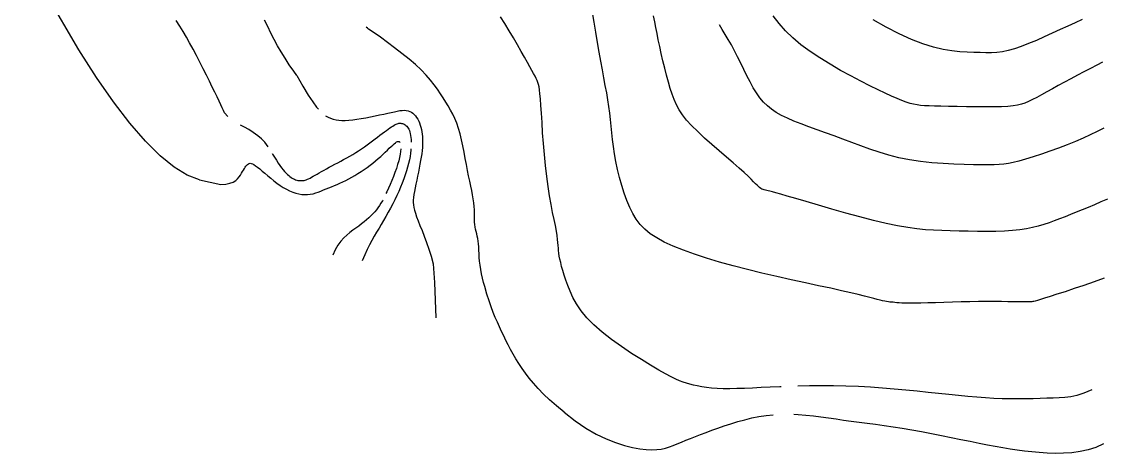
# Model space of a CAD drawing. Header units: millimetres. Extents: x 2235526 to 2245569, y 371981 to 382303.
# Drawn here: x 2242931.9 to 2243146.8, y 377683.2 to 377768.9 of the extents above; entities that cross this region are included whole.
import ezdxf

# ---------------------------------------------------------------- set-up
doc = ezdxf.new("R2010")
doc.units = ezdxf.units.MM
doc.linetypes.add('CONTI', pattern=[0])
for name, color, linetype, transparency in [('145', 10, 'CONTI', 0.7), ('147', 10, 'CONTI', 0.7), ('149', 10, 'CONTI', 0.7), ('151', 10, 'CONTI', 0.7), ('153', 10, 'CONTI', 0.7), ('155', 10, 'CONTI', 0.7), ('157', 10, 'CONTI', 0.7), ('159', 10, 'CONTI', 0.7), ('161', 10, 'CONTI', 0.7), ('163', 10, 'CONTI', 0.7)]:
    doc.layers.add(name, color=color, linetype=linetype, transparency=transparency)

msp = doc.modelspace()

# ---------------------------------------------------------------- linework, layer by layer
at = {"layer": '145', "elevation": 145}
msp.add_lwpolyline([(2242943.23, 377763.37), (2242936.81, 377774.41), (2242936.19, 377775.37), (2242935.51, 377776.43), (2242934.8, 377777.54), (2242934.09, 377778.62), (2242933.44, 377779.64), (2242932.86, 377780.54), (2242932.47, 377781.16), (2242932.14, 377781.68), (2242931.87, 377782.1)], dxfattribs=at)
at = {"layer": '145'}
for points in [[(2242967.24, 377737.49), (2242964.81, 377738.45), (2242962.2, 377740.05), (2242959.42, 377742.31), (2242956.47, 377745.23), (2242953.37, 377748.79), (2242950.13, 377753), (2242946.74, 377757.86), (2242943.23, 377763.37)], [(2242967.24, 377737.49), (2242971.47, 377736.61), (2242972.47, 377736.66), (2242973.28, 377736.82), (2242973.92, 377737.06), (2242974.43, 377737.36), (2242974.82, 377737.71), (2242975.13, 377738.08), (2242975.39, 377738.45), (2242975.61, 377738.81), (2242975.82, 377739.15), (2242976, 377739.46), (2242976.17, 377739.75), (2242976.33, 377740.01), (2242976.48, 377740.24), (2242976.64, 377740.44), (2242976.79, 377740.59), (2242976.95, 377740.71), (2242977.12, 377740.78), (2242977.32, 377740.8), (2242977.53, 377740.77), (2242977.78, 377740.68), (2242978.07, 377740.53), (2242978.4, 377740.32), (2242978.78, 377740.04), (2242979.22, 377739.68), (2242979.71, 377739.27), (2242980.24, 377738.82), (2242980.8, 377738.34), (2242981.39, 377737.84), (2242982, 377737.34), (2242982.63, 377736.86), (2242983.26, 377736.41), (2242983.9, 377736), (2242984.53, 377735.64), (2242985.16, 377735.33), (2242985.78, 377735.07), (2242986.39, 377734.86), (2242986.99, 377734.71), (2242987.58, 377734.61), (2242988.16, 377734.57), (2242988.72, 377734.59), (2242989.27, 377734.65), (2242989.81, 377734.76), (2242990.34, 377734.91), (2242990.86, 377735.09), (2242991.38, 377735.29), (2242991.91, 377735.5), (2242992.43, 377735.71), (2242992.97, 377735.93), (2242993.51, 377736.15), (2242994.05, 377736.37), (2242994.61, 377736.6), (2242995.17, 377736.85), (2242995.74, 377737.11), (2242996.33, 377737.39), (2242996.92, 377737.69), (2242997.52, 377738.02), (2242998.14, 377738.38), (2242998.75, 377738.75), (2242999.36, 377739.15), (2242999.97, 377739.56), (2243000.57, 377739.98), (2243001.15, 377740.41), (2243001.71, 377740.85), (2243002.26, 377741.3), (2243002.77, 377741.74), (2243003.27, 377742.18), (2243003.73, 377742.61), (2243004.18, 377743.03), (2243004.59, 377743.42), (2243004.97, 377743.78), (2243005.33, 377744.12), (2243005.65, 377744.42), (2243005.94, 377744.67), (2243006.2, 377744.88), (2243006.43, 377745.04), (2243006.64, 377745.13), (2243006.81, 377745.16), (2243006.96, 377745.11), (2243007.08, 377744.98), (2243007.12, 377744.9)], [(2243007.27, 377743.65), (2243007.23, 377743.17), (2243007.15, 377742.6), (2243007.02, 377741.96), (2243006.85, 377741.28), (2243006.64, 377740.54), (2243006.38, 377739.77), (2243006.09, 377738.97), (2243005.78, 377738.16), (2243005.45, 377737.36), (2243005.12, 377736.58), (2243004.79, 377735.84), (2243004.47, 377735.14), (2243004.32, 377734.82)], [(2243003.67, 377733.5), (2243003.6, 377733.37), (2243003.32, 377732.88), (2243003.03, 377732.41), (2243002.73, 377731.97), (2243002.42, 377731.55), (2243002.08, 377731.15), (2243001.71, 377730.74), (2243001.31, 377730.34), (2243000.88, 377729.94), (2243000.43, 377729.55), (2242999.95, 377729.15), (2242999.44, 377728.74), (2242998.9, 377728.33), (2242998.33, 377727.92), (2242997.74, 377727.5), (2242997.14, 377727.04), (2242996.53, 377726.54), (2242995.92, 377725.97), (2242995.32, 377725.3), (2242994.75, 377724.52), (2242994.22, 377723.61), (2242993.73, 377722.54)]]:
    msp.add_lwpolyline(points, dxfattribs=at)
at = {"layer": '147', "elevation": 147}
for points in [[(2242972.87, 377750.13), (2242972.24, 377750.8), (2242972.03, 377751.26), (2242971.77, 377751.8), (2242971.47, 377752.43), (2242971.13, 377753.16), (2242970.73, 377753.98), (2242970.29, 377754.91), (2242969.78, 377755.95), (2242969.22, 377757.09), (2242968.61, 377758.32), (2242967.97, 377759.6), (2242967.31, 377760.91), (2242966.63, 377762.22), (2242965.95, 377763.5), (2242965.28, 377764.72), (2242964.63, 377765.87), (2242963.98, 377766.96), (2242963.32, 377768.05), (2242962.62, 377769.18)], [(2242980.92, 377744.07), (2242980.22, 377744.99), (2242979.54, 377745.65), (2242978.85, 377746.25), (2242977.93, 377746.94), (2242977.04, 377747.51), (2242976.18, 377747.98), (2242975.38, 377748.37)]]:
    msp.add_lwpolyline(points, dxfattribs=at)
at = {"layer": '147'}
for points in [[(2242981.68, 377742.73), (2242981.74, 377742.63), (2242982.14, 377741.99), (2242982.52, 377741.4), (2242982.88, 377740.85), (2242983.23, 377740.36), (2242983.56, 377739.92), (2242983.88, 377739.52), (2242984.17, 377739.17), (2242984.45, 377738.86), (2242984.72, 377738.59), (2242984.97, 377738.36), (2242985.22, 377738.16), (2242985.45, 377737.99), (2242985.68, 377737.85), (2242985.91, 377737.72), (2242986.13, 377737.62), (2242986.35, 377737.53), (2242986.57, 377737.47), (2242986.78, 377737.41), (2242987, 377737.38), (2242987.21, 377737.36), (2242987.41, 377737.35), (2242987.62, 377737.36), (2242987.82, 377737.38), (2242988.02, 377737.41), (2242988.23, 377737.47), (2242988.45, 377737.54), (2242988.69, 377737.63), (2242988.94, 377737.74), (2242989.22, 377737.87), (2242989.52, 377738.03), (2242989.86, 377738.22), (2242990.23, 377738.43), (2242990.63, 377738.66), (2242991.06, 377738.91), (2242991.52, 377739.17), (2242992, 377739.44), (2242992.5, 377739.73), (2242993.03, 377740.01), (2242993.57, 377740.31), (2242994.14, 377740.6), (2242994.72, 377740.9), (2242995.31, 377741.21), (2242995.9, 377741.53), (2242996.51, 377741.86), (2242997.11, 377742.2), (2242997.7, 377742.55), (2242998.3, 377742.92), (2242998.88, 377743.3), (2242999.45, 377743.69), (2243000.02, 377744.09), (2243000.57, 377744.48), (2243001.11, 377744.88), (2243001.64, 377745.27), (2243002.15, 377745.65), (2243002.64, 377746.01), (2243003.11, 377746.37), (2243003.56, 377746.7), (2243003.99, 377747.02), (2243004.39, 377747.31), (2243004.77, 377747.58), (2243005.11, 377747.82), (2243005.42, 377748.03), (2243005.7, 377748.21), (2243005.94, 377748.37), (2243006.17, 377748.49), (2243006.37, 377748.59), (2243006.55, 377748.66), (2243006.73, 377748.71), (2243006.9, 377748.75), (2243007.07, 377748.76), (2243007.25, 377748.76), (2243007.42, 377748.74), (2243007.6, 377748.7), (2243007.78, 377748.64), (2243007.96, 377748.56), (2243008.13, 377748.46), (2243008.29, 377748.33), (2243008.45, 377748.18), (2243008.6, 377748.01), (2243008.73, 377747.8), (2243008.86, 377747.57), (2243008.97, 377747.31), (2243009.07, 377747.01), (2243009.15, 377746.69), (2243009.22, 377746.33), (2243009.28, 377745.93), (2243009.32, 377745.5), (2243009.34, 377745.03), (2243009.34, 377744.97)], [(2243009.29, 377743.65), (2243009.27, 377743.42), (2243009.2, 377742.81), (2243009.1, 377742.17), (2243008.97, 377741.49), (2243008.81, 377740.79), (2243008.62, 377740.05), (2243008.39, 377739.29), (2243008.14, 377738.5), (2243007.86, 377737.7), (2243007.55, 377736.88), (2243007.22, 377736.06), (2243006.86, 377735.22), (2243006.48, 377734.39), (2243006.08, 377733.55), (2243005.65, 377732.72), (2243005.22, 377731.89), (2243004.77, 377731.06), (2243004.32, 377730.25), (2243003.85, 377729.45), (2243003.39, 377728.66), (2243002.93, 377727.89), (2243002.46, 377727.12), (2243001.99, 377726.32), (2243001.52, 377725.49), (2243001.05, 377724.6), (2243000.57, 377723.64), (2243000.08, 377722.59), (2242999.58, 377721.42)]]:
    msp.add_lwpolyline(points, dxfattribs=at)
at = {"layer": '149', "elevation": 149}
for points in [[(2242986.58, 377758.27), (2242985.98, 377759.09), (2242985.09, 377760.39), (2242984.26, 377761.67), (2242983.49, 377762.92), (2242982.77, 377764.17), (2242982.1, 377765.42), (2242981.44, 377766.68), (2242980.81, 377767.95), (2242980.17, 377769.25)], [(2243013.73, 377720.85), (2243013.94, 377717.11), (2243014.21, 377710.12)]]:
    msp.add_lwpolyline(points, dxfattribs=at)
at = {"layer": '149'}
for points in [[(2242986.58, 377758.27), (2242987.81, 377756.11), (2242988.87, 377754.37), (2242989.76, 377753.01), (2242990.52, 377751.98), (2242990.89, 377751.55)], [(2242992.32, 377750.23), (2242992.8, 377749.96), (2242993.31, 377749.74), (2242993.84, 377749.56), (2242994.39, 377749.44), (2242994.96, 377749.36), (2242995.57, 377749.32), (2242996.23, 377749.33), (2242996.94, 377749.37), (2242997.7, 377749.45), (2242998.53, 377749.56), (2242999.41, 377749.7), (2243000.31, 377749.86), (2243001.23, 377750.03), (2243002.14, 377750.21), (2243003.03, 377750.4), (2243003.87, 377750.58), (2243004.66, 377750.76), (2243005.36, 377750.91), (2243006, 377751.05), (2243006.57, 377751.17), (2243007.08, 377751.26), (2243007.55, 377751.31), (2243007.97, 377751.33), (2243008.35, 377751.31), (2243008.71, 377751.24), (2243009.05, 377751.12), (2243009.36, 377750.96), (2243009.66, 377750.75), (2243009.93, 377750.5), (2243010.18, 377750.22), (2243010.41, 377749.91), (2243010.63, 377749.57), (2243010.82, 377749.2), (2243010.99, 377748.82), (2243011.14, 377748.41), (2243011.27, 377747.99), (2243011.38, 377747.54), (2243011.46, 377747.08), (2243011.53, 377746.6), (2243011.58, 377746.1), (2243011.6, 377745.58), (2243011.61, 377745.05), (2243011.59, 377744.49), (2243011.56, 377743.92), (2243011.5, 377743.32), (2243011.42, 377742.69), (2243011.33, 377742.03), (2243011.21, 377741.33), (2243011.08, 377740.6), (2243010.93, 377739.84), (2243010.77, 377739.05), (2243010.6, 377738.24), (2243010.43, 377737.44), (2243010.26, 377736.66), (2243010.11, 377735.92), (2243009.98, 377735.22), (2243009.87, 377734.58), (2243009.79, 377734.01), (2243009.74, 377733.49), (2243009.73, 377733), (2243009.77, 377732.52), (2243009.85, 377732.02), (2243009.98, 377731.47), (2243010.17, 377730.86), (2243010.41, 377730.16), (2243010.72, 377729.36), (2243011.08, 377728.44), (2243011.48, 377727.42), (2243011.91, 377726.3), (2243012.36, 377725.07), (2243012.82, 377723.76), (2243013.28, 377722.35), (2243013.73, 377720.85)]]:
    msp.add_lwpolyline(points, dxfattribs=at)
at = {"layer": '151', "elevation": 151}
msp.add_lwpolyline([(2243023.94, 377716.31), (2243023.73, 377717.09), (2243023.51, 377717.98), (2243023.32, 377718.85), (2243023.15, 377719.7), (2243023.02, 377720.53), (2243022.93, 377721.33), (2243022.87, 377722.1), (2243022.83, 377722.83), (2243022.79, 377723.53), (2243022.76, 377724.18), (2243022.72, 377724.79), (2243022.66, 377725.35), (2243022.58, 377725.87), (2243022.47, 377726.35), (2243022.36, 377726.8), (2243022.24, 377727.25), (2243022.13, 377727.69), (2243022.04, 377728.14), (2243021.97, 377728.62), (2243021.93, 377729.13), (2243021.91, 377729.67), (2243021.91, 377730.26), (2243021.9, 377730.88), (2243021.89, 377731.53), (2243021.85, 377732.22), (2243021.79, 377732.95), (2243021.68, 377733.72), (2243021.54, 377734.52), (2243021.37, 377735.38), (2243021.18, 377736.28), (2243020.97, 377737.25), (2243020.75, 377738.28), (2243020.53, 377739.37), (2243020.31, 377740.54), (2243020.08, 377741.76), (2243019.85, 377743), (2243019.6, 377744.25), (2243019.34, 377745.47), (2243019.05, 377746.64), (2243018.74, 377747.74), (2243018.39, 377748.75), (2243018.02, 377749.68), (2243017.61, 377750.55), (2243017.17, 377751.38), (2243016.71, 377752.19), (2243016.22, 377752.98), (2243015.7, 377753.79), (2243015.15, 377754.63), (2243014.56, 377755.5), (2243013.9, 377756.4), (2243013.16, 377757.34), (2243012.3, 377758.32), (2243011.32, 377759.34), (2243010.19, 377760.41), (2243008.9, 377761.52), (2243007.5, 377762.64), (2243006.04, 377763.76), (2243004.6, 377764.83), (2243003.21, 377765.83), (2243001.95, 377766.72), (2243000.86, 377767.48), (2243000.61, 377767.66), (2243000.37, 377767.83)], dxfattribs=at)
at = {"layer": '151'}
for points in [[(2243039.73, 377691.34), (2243038.2, 377692.59), (2243036.84, 377693.78), (2243035.65, 377694.93), (2243034.59, 377696.02), (2243033.65, 377697.08), (2243032.81, 377698.1), (2243032.06, 377699.09), (2243031.38, 377700.06), (2243030.75, 377701.01), (2243030.16, 377701.95), (2243029.62, 377702.88), (2243029.1, 377703.79), (2243028.62, 377704.7), (2243028.16, 377705.6), (2243027.72, 377706.5), (2243027.29, 377707.39), (2243026.87, 377708.29), (2243026.46, 377709.21), (2243026.05, 377710.16), (2243025.64, 377711.18), (2243025.23, 377712.29), (2243024.81, 377713.5), (2243024.38, 377714.83), (2243023.94, 377716.31)], [(2243039.73, 377691.34), (2243041.92, 377689.63), (2243044.06, 377688.2), (2243046.12, 377687.01), (2243048.1, 377686.06), (2243049.98, 377685.3), (2243051.73, 377684.73), (2243053.33, 377684.33), (2243054.78, 377684.06), (2243056.05, 377683.9), (2243057.17, 377683.85), (2243058.16, 377683.9), (2243059.06, 377684.02), (2243059.89, 377684.21), (2243060.67, 377684.45), (2243061.45, 377684.74), (2243062.24, 377685.06), (2243063.07, 377685.4), (2243063.95, 377685.76), (2243064.87, 377686.13), (2243065.85, 377686.52), (2243066.88, 377686.92), (2243067.96, 377687.33), (2243069.1, 377687.75), (2243070.31, 377688.18), (2243071.57, 377688.62), (2243072.89, 377689.05), (2243074.25, 377689.47), (2243075.64, 377689.85), (2243077.05, 377690.2), (2243078.48, 377690.48), (2243079.9, 377690.7), (2243081.32, 377690.83)], [(2243146.96, 377685.04), (2243145.47, 377684.36), (2243143.92, 377683.86), (2243142.31, 377683.51), (2243140.67, 377683.29), (2243139.03, 377683.18), (2243137.39, 377683.16), (2243135.78, 377683.21), (2243134.22, 377683.31), (2243132.73, 377683.44), (2243131.27, 377683.6), (2243129.84, 377683.79), (2243128.41, 377684.01), (2243126.96, 377684.25), (2243125.46, 377684.52), (2243123.89, 377684.82), (2243122.24, 377685.15), (2243120.48, 377685.5), (2243118.63, 377685.88), (2243116.71, 377686.26), (2243114.76, 377686.65), (2243112.78, 377687.03), (2243110.8, 377687.41), (2243108.86, 377687.76), (2243106.96, 377688.09), (2243105.13, 377688.38), (2243103.37, 377688.65), (2243101.67, 377688.89), (2243100.02, 377689.11), (2243098.41, 377689.32), (2243096.84, 377689.52), (2243095.31, 377689.72), (2243093.8, 377689.93), (2243092.3, 377690.14), (2243090.81, 377690.34), (2243089.31, 377690.54), (2243087.79, 377690.7), (2243086.25, 377690.82), (2243085.39, 377690.86)]]:
    msp.add_lwpolyline(points, dxfattribs=at)
at = {"layer": '153', "elevation": 153}
for points in [[(2243082.89, 377696.41), (2243082.76, 377696.4), (2243082.63, 377696.4), (2243080.71, 377696.32), (2243078.89, 377696.23), (2243077.19, 377696.15), (2243075.58, 377696.07), (2243074.08, 377696.02), (2243072.68, 377696), (2243071.38, 377696.01), (2243070.17, 377696.06), (2243069.06, 377696.15), (2243068.03, 377696.26), (2243067.09, 377696.4), (2243066.22, 377696.56), (2243065.43, 377696.73), (2243064.71, 377696.91), (2243064.05, 377697.09), (2243063.4, 377697.3), (2243062.71, 377697.56), (2243061.93, 377697.91), (2243061.02, 377698.36), (2243059.91, 377698.96), (2243058.56, 377699.72), (2243056.94, 377700.68), (2243055.1, 377701.79), (2243053.14, 377703.04), (2243051.13, 377704.38), (2243049.16, 377705.8), (2243047.31, 377707.25), (2243045.66, 377708.7), (2243044.28, 377710.12), (2243043.15, 377711.51), (2243042.23, 377712.86), (2243041.5, 377714.15), (2243040.92, 377715.37), (2243040.46, 377716.53), (2243040.08, 377717.6), (2243039.75, 377718.59), (2243039.48, 377719.49), (2243039.24, 377720.32), (2243039.05, 377721.07), (2243038.9, 377721.75), (2243038.78, 377722.38), (2243038.69, 377722.95), (2243038.63, 377723.47), (2243038.59, 377723.97), (2243038.55, 377724.48), (2243038.51, 377725.05), (2243038.44, 377725.69), (2243038.34, 377726.44), (2243038.19, 377727.34), (2243037.99, 377728.41), (2243037.74, 377729.65), (2243037.45, 377731.05), (2243037.15, 377732.61), (2243036.85, 377734.33), (2243036.55, 377736.19), (2243036.27, 377738.2), (2243036.03, 377740.33), (2243035.82, 377742.53), (2243035.63, 377744.74), (2243035.47, 377746.88), (2243035.34, 377748.9), (2243035.22, 377750.74), (2243035.11, 377752.31), (2243035.02, 377753.59), (2243034.93, 377754.59), (2243034.85, 377755.37), (2243034.75, 377755.98), (2243034.65, 377756.46), (2243034.52, 377756.87), (2243034.36, 377757.26), (2243034.18, 377757.67), (2243033.95, 377758.13), (2243033.67, 377758.66), (2243033.33, 377759.27), (2243032.92, 377760), (2243032.43, 377760.86), (2243031.86, 377761.87), (2243031.19, 377763.04), (2243030.44, 377764.35), (2243029.64, 377765.73), (2243028.81, 377767.15), (2243027.96, 377768.57), (2243027.12, 377769.93)], [(2243144.63, 377695.79), (2243143.07, 377695.11), (2243141.71, 377694.65), (2243140.48, 377694.38), (2243139.32, 377694.24), (2243138.17, 377694.18), (2243136.97, 377694.15), (2243135.74, 377694.12), (2243134.42, 377694.07), (2243133.02, 377694.03), (2243131.55, 377693.99), (2243130.02, 377693.97), (2243128.45, 377693.97), (2243126.83, 377694), (2243125.19, 377694.07), (2243123.5, 377694.17), (2243121.78, 377694.3), (2243119.99, 377694.46), (2243118.14, 377694.64), (2243116.21, 377694.84), (2243114.2, 377695.06), (2243112.1, 377695.28), (2243109.91, 377695.51), (2243107.66, 377695.73), (2243105.35, 377695.94), (2243103.01, 377696.13), (2243100.65, 377696.29), (2243098.27, 377696.42), (2243095.78, 377696.51), (2243093.32, 377696.56), (2243090.89, 377696.58), (2243088.52, 377696.56), (2243086.23, 377696.52)]]:
    msp.add_lwpolyline(points, dxfattribs=at)
at = {"layer": '155', "elevation": 155}
msp.add_lwpolyline([(2243147.13, 377717.98), (2243145.1, 377717.24), (2243143.08, 377716.54), (2243141.14, 377715.89), (2243139.34, 377715.29), (2243137.72, 377714.77), (2243136.35, 377714.33), (2243135.27, 377713.99), (2243134.45, 377713.73), (2243133.85, 377713.55), (2243133.42, 377713.43), (2243133.12, 377713.35), (2243132.91, 377713.31), (2243132.75, 377713.29), (2243132.59, 377713.27), (2243132.4, 377713.26), (2243132.16, 377713.25), (2243131.84, 377713.25), (2243131.4, 377713.26), (2243130.81, 377713.26), (2243130.06, 377713.28), (2243129.11, 377713.29), (2243127.98, 377713.3), (2243126.69, 377713.32), (2243125.27, 377713.32), (2243123.74, 377713.32), (2243122.12, 377713.31), (2243120.43, 377713.29), (2243118.7, 377713.25), (2243116.96, 377713.21), (2243115.25, 377713.15), (2243113.6, 377713.1), (2243112.06, 377713.05), (2243110.66, 377713.02), (2243109.43, 377712.99), (2243108.4, 377712.99), (2243107.57, 377713), (2243106.88, 377713.03), (2243106.33, 377713.06), (2243105.88, 377713.1), (2243105.5, 377713.14), (2243105.16, 377713.18), (2243104.84, 377713.21), (2243104.53, 377713.24), (2243104.21, 377713.28), (2243103.86, 377713.32), (2243103.48, 377713.39), (2243103.05, 377713.47), (2243102.56, 377713.58), (2243102, 377713.73), (2243101.32, 377713.91), (2243100.49, 377714.13), (2243099.47, 377714.4), (2243098.23, 377714.71), (2243096.72, 377715.07), (2243094.91, 377715.49), (2243092.77, 377715.96), (2243090.34, 377716.48), (2243087.7, 377717.04), (2243084.9, 377717.65), (2243082.01, 377718.3), (2243079.08, 377718.98), (2243076.17, 377719.69), (2243073.35, 377720.42), (2243070.64, 377721.17), (2243068.07, 377721.94), (2243065.66, 377722.72), (2243063.44, 377723.52), (2243061.43, 377724.32), (2243059.66, 377725.14), (2243058.15, 377725.96), (2243056.86, 377726.81), (2243055.78, 377727.7), (2243054.86, 377728.65), (2243054.07, 377729.67), (2243053.39, 377730.8), (2243052.78, 377732.03), (2243052.21, 377733.4), (2243051.68, 377734.86), (2243051.2, 377736.4), (2243050.77, 377737.99), (2243050.38, 377739.58), (2243050.05, 377741.15), (2243049.77, 377742.68), (2243049.54, 377744.13), (2243049.36, 377745.53), (2243049.21, 377746.87), (2243049.08, 377748.18), (2243048.94, 377749.48), (2243048.8, 377750.77), (2243048.64, 377752.08), (2243048.43, 377753.42), (2243048.2, 377754.81), (2243047.93, 377756.25), (2243047.65, 377757.77), (2243047.34, 377759.37), (2243047.02, 377761.08), (2243046.69, 377762.9), (2243046.35, 377764.83), (2243046.02, 377766.83), (2243045.69, 377768.83), (2243045.39, 377770.76)], dxfattribs=at)
at = {"layer": '157', "elevation": 157}
msp.add_lwpolyline([(2243147.78, 377733.69), (2243146.46, 377733.12), (2243145.18, 377732.57), (2243143.94, 377732.05), (2243142.74, 377731.56), (2243141.57, 377731.08), (2243140.43, 377730.62), (2243139.33, 377730.18), (2243138.24, 377729.77), (2243137.19, 377729.37), (2243136.15, 377729), (2243135.1, 377728.64), (2243134.02, 377728.32), (2243132.89, 377728.04), (2243131.68, 377727.79), (2243130.36, 377727.59), (2243128.91, 377727.43), (2243127.31, 377727.33), (2243125.59, 377727.27), (2243123.78, 377727.25), (2243121.94, 377727.26), (2243120.08, 377727.3), (2243118.26, 377727.34), (2243116.5, 377727.39), (2243114.83, 377727.44), (2243113.21, 377727.5), (2243111.58, 377727.61), (2243109.88, 377727.77), (2243108.06, 377728.02), (2243106.05, 377728.36), (2243103.8, 377728.83), (2243101.27, 377729.44), (2243098.55, 377730.14), (2243095.75, 377730.91), (2243092.96, 377731.71), (2243090.3, 377732.48), (2243087.87, 377733.2), (2243085.78, 377733.81), (2243084.11, 377734.3), (2243082.82, 377734.66), (2243081.85, 377734.92), (2243081.15, 377735.11), (2243080.65, 377735.23), (2243080.29, 377735.31), (2243080.01, 377735.38), (2243079.75, 377735.44), (2243079.52, 377735.5), (2243079.29, 377735.58), (2243079.07, 377735.68), (2243078.84, 377735.81), (2243078.61, 377735.97), (2243078.37, 377736.17), (2243078.11, 377736.43), (2243077.8, 377736.74), (2243077.41, 377737.14), (2243076.92, 377737.63), (2243076.3, 377738.23), (2243075.51, 377738.96), (2243074.53, 377739.84), (2243073.35, 377740.86), (2243072, 377742.01), (2243070.56, 377743.25), (2243069.09, 377744.53), (2243067.64, 377745.82), (2243066.29, 377747.09), (2243065.09, 377748.29), (2243064.08, 377749.4), (2243063.27, 377750.44), (2243062.6, 377751.44), (2243062.05, 377752.43), (2243061.6, 377753.45), (2243061.2, 377754.52), (2243060.83, 377755.68), (2243060.46, 377756.95), (2243060.09, 377758.3), (2243059.73, 377759.72), (2243059.38, 377761.16), (2243059.04, 377762.6), (2243058.74, 377764), (2243058.45, 377765.35), (2243058.21, 377766.61), (2243057.98, 377767.8), (2243057.75, 377768.94), (2243057.51, 377770.07)], dxfattribs=at)
at = {"layer": '159', "elevation": 159}
msp.add_lwpolyline([(2243147.02, 377747.78), (2243145.7, 377747.11), (2243144.34, 377746.45), (2243142.91, 377745.79), (2243141.39, 377745.13), (2243139.76, 377744.47), (2243138.06, 377743.82), (2243136.33, 377743.19), (2243134.63, 377742.6), (2243133, 377742.07), (2243131.5, 377741.6), (2243130.17, 377741.22), (2243129.04, 377740.94), (2243128.06, 377740.73), (2243127.15, 377740.6), (2243126.25, 377740.53), (2243125.27, 377740.49), (2243124.14, 377740.49), (2243122.78, 377740.5), (2243121.16, 377740.52), (2243119.29, 377740.56), (2243117.24, 377740.62), (2243115.07, 377740.73), (2243112.83, 377740.9), (2243110.59, 377741.14), (2243108.4, 377741.47), (2243106.31, 377741.91), (2243104.31, 377742.42), (2243102.38, 377743), (2243100.53, 377743.63), (2243098.72, 377744.29), (2243096.94, 377744.96), (2243095.18, 377745.62), (2243093.43, 377746.25), (2243091.7, 377746.87), (2243090.02, 377747.46), (2243088.4, 377748.05), (2243086.86, 377748.62), (2243085.43, 377749.19), (2243084.13, 377749.75), (2243082.96, 377750.32), (2243081.92, 377750.92), (2243080.99, 377751.55), (2243080.15, 377752.23), (2243079.39, 377752.98), (2243078.68, 377753.82), (2243078, 377754.77), (2243077.35, 377755.82), (2243076.71, 377756.97), (2243076.08, 377758.19), (2243075.46, 377759.44), (2243074.85, 377760.71), (2243074.23, 377761.96), (2243073.62, 377763.17), (2243072.99, 377764.32), (2243072.37, 377765.4), (2243071.76, 377766.42), (2243071.17, 377767.39), (2243070.6, 377768.3)], dxfattribs=at)
at = {"layer": '161', "elevation": 161}
msp.add_lwpolyline([(2243146.79, 377760.88), (2243145.63, 377760.29), (2243144.39, 377759.66), (2243143.1, 377758.99), (2243141.8, 377758.31), (2243140.49, 377757.61), (2243139.22, 377756.92), (2243137.99, 377756.25), (2243136.81, 377755.6), (2243135.7, 377754.98), (2243134.66, 377754.41), (2243133.71, 377753.9), (2243132.85, 377753.45), (2243132.08, 377753.07), (2243131.37, 377752.77), (2243130.65, 377752.52), (2243129.88, 377752.34), (2243129, 377752.2), (2243127.95, 377752.1), (2243126.68, 377752.04), (2243125.16, 377752.01), (2243123.45, 377752), (2243121.62, 377752.01), (2243119.74, 377752.04), (2243117.91, 377752.07), (2243116.18, 377752.11), (2243114.65, 377752.14), (2243113.36, 377752.17), (2243112.29, 377752.2), (2243111.39, 377752.24), (2243110.61, 377752.3), (2243109.91, 377752.4), (2243109.23, 377752.53), (2243108.53, 377752.71), (2243107.76, 377752.96), (2243106.9, 377753.27), (2243105.93, 377753.67), (2243104.83, 377754.15), (2243103.58, 377754.73), (2243102.16, 377755.41), (2243100.54, 377756.21), (2243098.73, 377757.13), (2243096.77, 377758.16), (2243094.72, 377759.27), (2243092.64, 377760.47), (2243090.59, 377761.73), (2243088.63, 377763.03), (2243086.82, 377764.36), (2243085.21, 377765.7), (2243083.78, 377767.09), (2243082.48, 377768.55), (2243081.29, 377770.1)], dxfattribs=at)
at = {"layer": '163', "elevation": 163}
msp.add_lwpolyline([(2243142.77, 377769.35), (2243141.35, 377768.71), (2243139.88, 377768.06), (2243138.35, 377767.37), (2243136.78, 377766.65), (2243135.2, 377765.92), (2243133.63, 377765.23), (2243132.1, 377764.58), (2243130.64, 377764.01), (2243129.27, 377763.55), (2243128.02, 377763.21), (2243126.87, 377762.98), (2243125.77, 377762.84), (2243124.69, 377762.78), (2243123.6, 377762.77), (2243122.46, 377762.8), (2243121.23, 377762.84), (2243119.9, 377762.9), (2243118.43, 377762.98), (2243116.83, 377763.15), (2243115.08, 377763.43), (2243113.16, 377763.87), (2243111.07, 377764.51), (2243108.8, 377765.38), (2243106.35, 377766.51), (2243103.79, 377767.84), (2243101.2, 377769.29)], dxfattribs=at)

doc.saveas('drawing.dxf')
